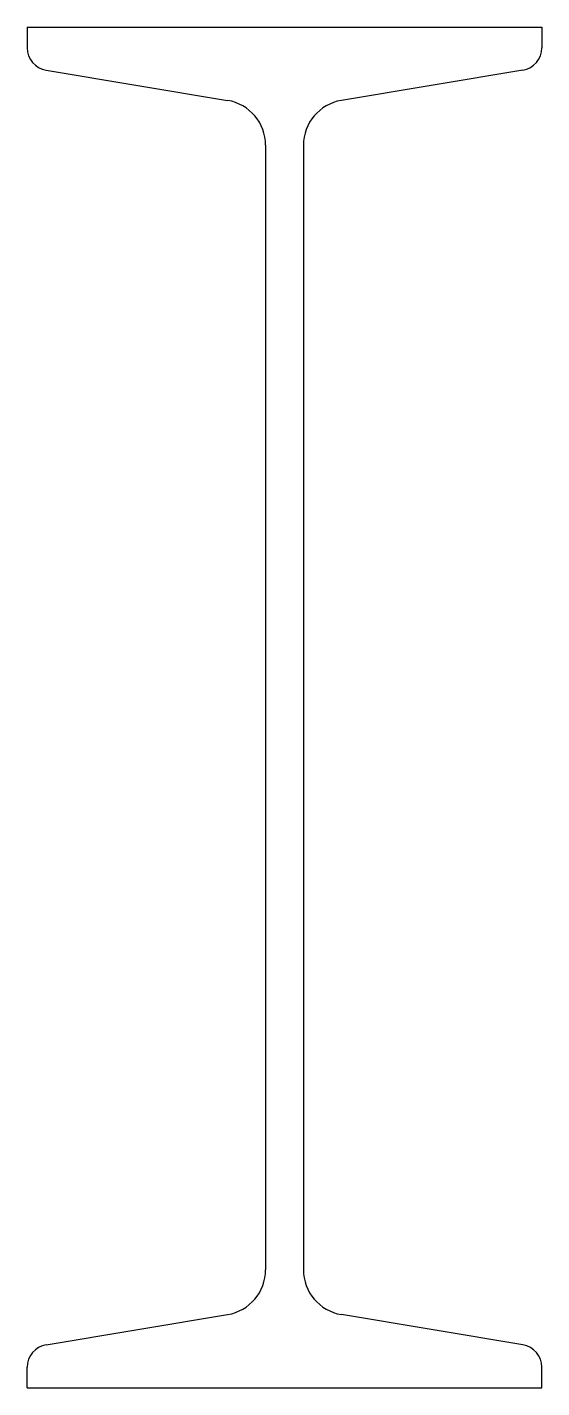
# Model space of a CAD drawing. Header units: metres. Extents: x -68 to 68, y 0 to 360.
import ezdxf

# ---------------------------------------------------------------- set-up
doc = ezdxf.new("R2010")
doc.units = ezdxf.units.M

msp = doc.modelspace()

# ---------------------------------------------------------------- linework, layer by layer
for p, q in [((-68, 360), (-68, 354.53)), ((-68, 360), (68, 360)), ((68, 360), (68, 354.53)), ((-62.99, 348.61), (-15.03, 340.62)), ((62.99, 348.61), (15.03, 340.62)), ((-5, 328.78), (-5, 31.22)), ((5, 328.78), (5, 31.22)), ((-62.99, 11.39), (-15.03, 19.38)), ((62.99, 11.39), (15.03, 19.38)), ((-68, 0), (-68, 5.47)), ((68, 0), (68, 5.47)), ((-68, 0), (68, 0))]:
    msp.add_line(p, q)
for centre, radius, start, end in [((-62, 354.53), 6, 180, 260.54), ((62, 354.53), 6, 279.46, 0), ((-17, 328.78), 12, 0, 80.54), ((17, 328.78), 12, 99.46, 180), ((-17, 31.22), 12, 279.46, 0), ((17, 31.22), 12, 180, 260.54), ((-62, 5.47), 6, 99.46, 180), ((62, 5.47), 6, 0, 80.54)]:
    msp.add_arc(centre, radius, start, end)

doc.saveas('drawing.dxf')
